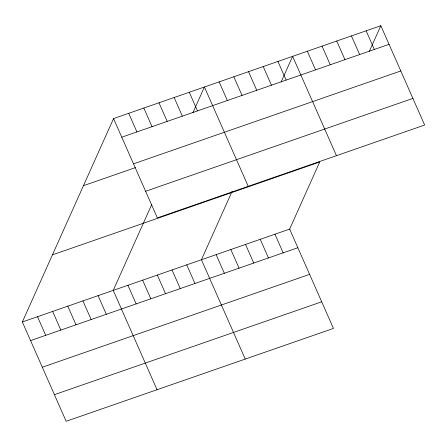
<?xml version="1.0" encoding="UTF-8"?>
<svg xmlns="http://www.w3.org/2000/svg" width="447" height="447" viewBox="0 0 447 447"><rect width="100%" height="100%" fill="white"/><g stroke="black" fill="none" stroke-linecap="round" stroke-linejoin="round"><path stroke-width="0.67" d="M52.444 254.846L319.739 161.982L289.645 229.099L333.451 328.428L66.162 421.292L22.35 321.963L113.549 118.572L380.838 25.708L424.65 125.037L157.355 217.901L113.549 118.572M151.779 204.413L113.231 290.388L157.037 389.717M192.936 112.627L204.43 86.997L248.236 186.326M232.094 191.366L201.435 259.746L245.247 359.075M281.141 81.98L292.634 56.35L336.446 155.685M369.351 51.332L380.838 25.708M121.763 137.201L389.058 44.337M133.508 163.831L400.803 70.967M83.455 185.689L135.48 167.614M145.61 191.271L412.905 98.407M22.35 321.963L289.645 229.099M30.564 340.592L297.858 247.727M42.314 367.222L309.603 274.357M54.411 394.662L321.706 301.798M366.138 30.815L374.357 49.444M351.437 35.922L359.656 54.551M336.736 41.029L344.955 59.658M322.036 46.136L330.255 64.765M307.335 51.243L315.548 69.872M277.933 61.462L286.147 80.086M263.233 66.569L271.446 85.198M248.532 71.676L256.746 90.305M233.831 76.783L242.045 95.412M219.131 81.89L227.344 100.519M274.944 234.206L283.158 252.834M260.238 239.313L268.457 257.941M189.282 92.261L197.496 110.89M245.537 244.42L253.756 263.048M174.134 97.524L182.348 116.153M230.836 249.527L239.056 268.155M158.987 102.788L167.206 121.411M216.136 254.639L224.355 273.262M143.839 108.045L152.058 126.674M128.697 113.309L136.911 131.938M186.734 264.853L194.953 283.482M172.034 269.96L180.247 288.589M157.333 275.067L165.546 293.696M142.632 280.174L150.846 298.803M127.931 285.281L136.145 303.91M98.083 295.651L106.297 314.28M82.935 300.915L91.154 319.544M67.788 306.178L76.007 324.807M52.645 311.442L60.859 330.065M37.498 316.699L45.711 335.328"/></g></svg>
